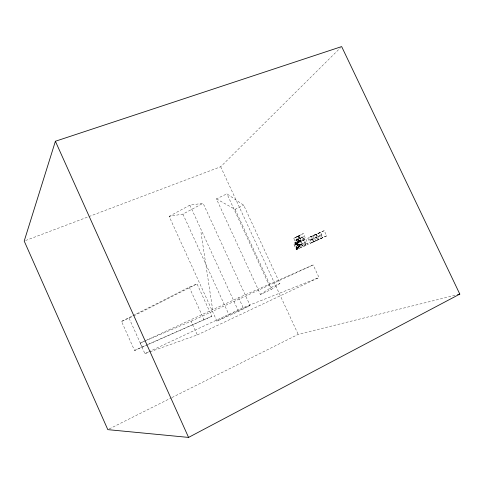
<?xml version="1.0" encoding="UTF-8"?>
<svg xmlns="http://www.w3.org/2000/svg" width="484" height="484" viewBox="0 0 484 484"><rect width="100%" height="100%" fill="white"/><g stroke="black" fill="none" stroke-linecap="round" stroke-linejoin="round"><path stroke-width="0.36" stroke-dasharray="2.42 1.81" d="M296.232 247.808C296.825 249.006 295.724 245.957 296.25 248.195C297.666 250.791 295.73 246.531 296.359 248.383C297.206 250.839 296.293 246.398 296.129 248.153L296.25 247.469M297.194 248.062C297.86 248.552 298.434 249.562 296.728 247.723C297.23 246.259 298.15 250.561 296.777 247.717L297.019 246.985M297.073 248.008L297.14 247.203L297.599 248.873L296.861 247.62L297.521 248.897M296.432 247.699L296.492 248.171L296.184 247.512M296.982 247.203L296.964 247.015M296.861 246.919L297.224 247.735M296.759 247.384L297.055 247.917L296.861 247.62M296.166 248.117C296.934 247.717 295.839 248.673 296.275 247.778M296.928 248.473C296.662 248.334 297.315 249.52 296.311 248.05M295.639 244.638L294.568 242.333L297.249 238.975L298.319 241.28M297.23 247.62L297.999 248.679L297.351 247.965L297.599 248.873L297.188 248.141M297.031 247.82L296.934 247.469M25.616 240.518L220.668 166.75L340.585 47.644M296.819 249.163L296.492 247.941L296.613 248.824M296.601 248.407L297.115 249.078L296.51 247.935L296.728 248.304M271.155 289.577L279.921 283.467L243.706 205.228L226.929 193.836L216.427 198.882L260.471 294.441L271.155 289.577L226.929 193.836M260.471 294.441L271.179 287.454L279.921 283.467M296.51 247.935L296.644 248.716M293.727 238.352L303.286 233.621L308.187 244.124L305.67 245.406L296.329 249.581L293.891 244.335L305.737 238.872L296.147 243.543L293.727 238.352L303.286 233.621M298.011 236.204L295.585 237.535L297.521 241.679L300.891 239.967L298.943 235.799L298.011 236.204L299.959 240.385M299.941 235.2L299.045 235.617M298.943 235.799L296.517 237.13L298.447 241.268L300.891 239.967M169.128 216.372L189.873 205.162L203.099 203.268L250.071 305.471L238.594 311.424L216.899 321.067L169.128 216.372L182.922 214.091L203.099 203.268M295.912 239.798L296.141 240.294L296.486 240.112M298.93 238.793L297.46 242.647L297.273 242.363L298.138 241.927M296.601 240.209L302.827 236.991M300.449 238.43L300.794 238.243L300.564 237.747M302.911 237.106L303.262 236.918L303.032 236.422M298.271 241.474L298.422 241.8L297.835 242.109L297.678 241.782L298.755 241.062L297.478 242.073L297.63 242.399M297.962 241.661L298.828 241.226M299.511 244.874L299.239 244.16L298.083 244.716L297.805 244.003L296.65 244.565L296.244 243.803L298.628 241.51M296.625 243.785L296.039 244.093L296.196 244.42L296.783 244.111L296.45 243.512L297.013 243.264L296.861 242.938L298.011 242.375L297.86 242.048M296.656 243.222L297.527 242.793M296.147 243.543L301.048 240.947L298.592 235.684M296.45 243.512L297.037 243.204L297.188 243.531L296.323 243.966M296.734 243.392L297.599 242.956M299.451 241.994L299.027 242.157M300.939 241.165L300.443 241.425L302.391 245.606L302.887 245.352L300.939 241.165L303.734 239.925L305.682 244.105L295.845 248.534L299.076 246.852L298.924 246.519M296.244 243.803L297.394 243.24L297.243 242.914M300.461 244.608L300.31 244.275L299.154 244.837L298.876 244.124L297.727 244.68L297.442 243.966L295.99 244.704L295.839 244.378L297.394 243.24M297.575 244.353L298.162 244.045L294.786 245.043L297.085 243.924L297.37 244.638L298.519 244.081L298.797 244.795L299.953 244.238L300.304 245.116L299.154 245.672L298.894 246.574M310.304 243.331L312.846 242.042L310.395 236.803L324.226 230.68L326.658 235.865L310.304 243.331L307.872 238.134L311.327 236.392L313.771 241.625L311.224 242.92L308.798 237.723M295.912 244.541L297.085 243.924M294.859 245.207L297.442 243.966M311.206 236.573L312.095 236.156M315.81 234.528L316.699 234.117M297.007 244.601L297.878 244.166M298.083 244.716L299.239 244.16M298.362 244.595L298.955 244.287M299.868 244.91L299.596 244.196L298.44 244.759L299.003 244.505M296.099 245.824L296.329 246.326L296.674 246.144M296.795 246.205L300.389 244.438M300.074 244.626L301.943 244.142L299.56 245.092L299.711 245.418M299.56 245.092L300.745 244.481M301.871 243.978L300.758 244.759M299.511 245.709L299.354 245.382L301.943 244.142M305.35 242.333L305.7 242.151L305.471 241.649M298.537 246.537L299.536 245.654L299.693 245.981L298.537 246.537L298.87 247.142L298.283 247.445L298.132 247.112L299.693 245.981M310.117 239.586L310.347 240.082L310.71 239.895M299.227 245.836L300.098 245.406L299.947 245.073M298.743 246.247L299.899 245.691L299.741 245.364M310.746 239.997L313.941 238.388L313.711 237.892M315.338 237.946L318.563 236.337L318.327 235.841M298.489 247.155L298.332 246.828L299.899 245.691M297.926 247.403L307.697 243.077L305.186 244.359M216.899 321.067L229.017 314.842L250.071 305.471M296.329 249.581L308.187 244.124M299.675 248.026L299.245 248.201M304.357 245.933L303.934 246.102M121.526 321.436L189.232 287.163L197.048 283.89L211.823 316.288L134.558 350.501L121.526 321.436L133.136 316.173M313.638 241.782L311.448 236.446M316.052 234.401L318.484 239.598L315.822 240.863L313.402 235.684L315.955 234.341L318.399 239.562M133.808 315.834L197.048 283.89M109.166 428.963L171.276 397.884M171.947 397.546L298.192 334.371L456.146 295.01M296.801 248.534L297.176 249.054L296.559 248.655M216.427 198.882L235.085 209.33L243.706 205.228M324.226 230.68L307.872 238.134M321.134 235.297L321.848 234.964L321.618 234.468M134.558 350.501L146.864 344.862M197.272 334.922L319.035 277.544L313.142 264.923L238.606 297.751L140.172 343.096L144.904 353.629L197.272 334.922L191.071 321.267L140.172 343.096M144.904 353.629L243.156 307.661L319.035 277.544M191.071 321.267L313.142 264.923M298.332 246.828L299.487 246.271M298.132 247.112L299.281 246.562M312.846 242.042L326.658 235.865M313.227 241.946L313.88 241.655M317.837 239.889L318.484 239.598M295.839 244.378L296.982 243.821M294.786 245.043L296.783 244.111M296.65 244.565L297.805 244.003M297.37 244.638L298.519 244.081M297.727 244.68L298.876 244.124M299.033 244.45L299.596 244.196M298.797 244.795L299.953 244.238M299.154 244.837L300.31 244.275M296.329 246.326L305.7 242.151M310.347 240.082L321.848 234.964M301.471 244.124L304.624 242.538L304.388 242.036M299.354 245.382L301.272 244.287M299.154 245.672L300.304 245.116M298.949 245.957L300.098 245.406M297.678 241.782L298.168 241.371M297.478 242.073L298.035 241.825L297.884 241.498M297.273 242.363L298.422 241.8M297.067 242.647L298.217 242.091M296.861 242.938L298.12 242.351M293.891 244.335L303.238 240.191L305.67 245.406M296.039 244.093L297.188 243.531M303.262 236.918L298.586 238.981L298.35 238.485M296.141 240.294L300.794 238.243M147.553 344.56L211.823 316.288M296.601 236.96L297.261 236.67M297.007 247.911L297.212 247.403M297.66 248.328L297.376 247.741M296.268 248.153L296.081 247.917M297.079 248.086L297.285 248.437M296.402 247.983L296.595 248.365M315.756 237.166L315.985 237.662M311.164 239.211L311.394 239.707M301.931 236.779L302.167 237.281M298.368 236.313L300.782 241.486M299.687 244.13L299.923 244.632M297.031 239.429L297.261 239.919M297.654 242.339L297.805 242.666M297.448 242.629L298.682 245.273M296.329 243.041L298.791 248.328M297.224 245.412L297.454 245.914M295.149 242.018L296.226 244.329M294.992 242.145L296.063 244.45M220.668 166.75L298.192 334.371M235.085 209.33L271.179 287.454M238.606 297.751L243.156 307.661M189.873 205.162L238.594 311.424M182.922 214.091L229.017 314.842M189.232 287.163L204.145 319.918M129.101 318.212L142.024 346.992M296.371 247.748L296.474 248.346M200.993 232.368L212.664 309.73M300.552 239.895L295.663 242.502L305.247 237.819L300.552 239.895M315.036 234.752L312.483 236.089L314.902 241.274L317.474 239.973L315.036 234.752M319.64 232.707L317.062 234.056L319.482 239.229L322.078 237.916L319.64 232.707M320.559 232.302L318.49 233.385L320.91 238.558L322.997 237.505L320.559 232.302"/><path stroke-width="0.73" d="M55.394 141.255L24.2 241.056L107.817 429.641L188.566 437.415L459.8 294.097L341.65 46.585L55.394 141.255L188.566 437.415M457.604 294.647L459.8 294.097"/></g></svg>
